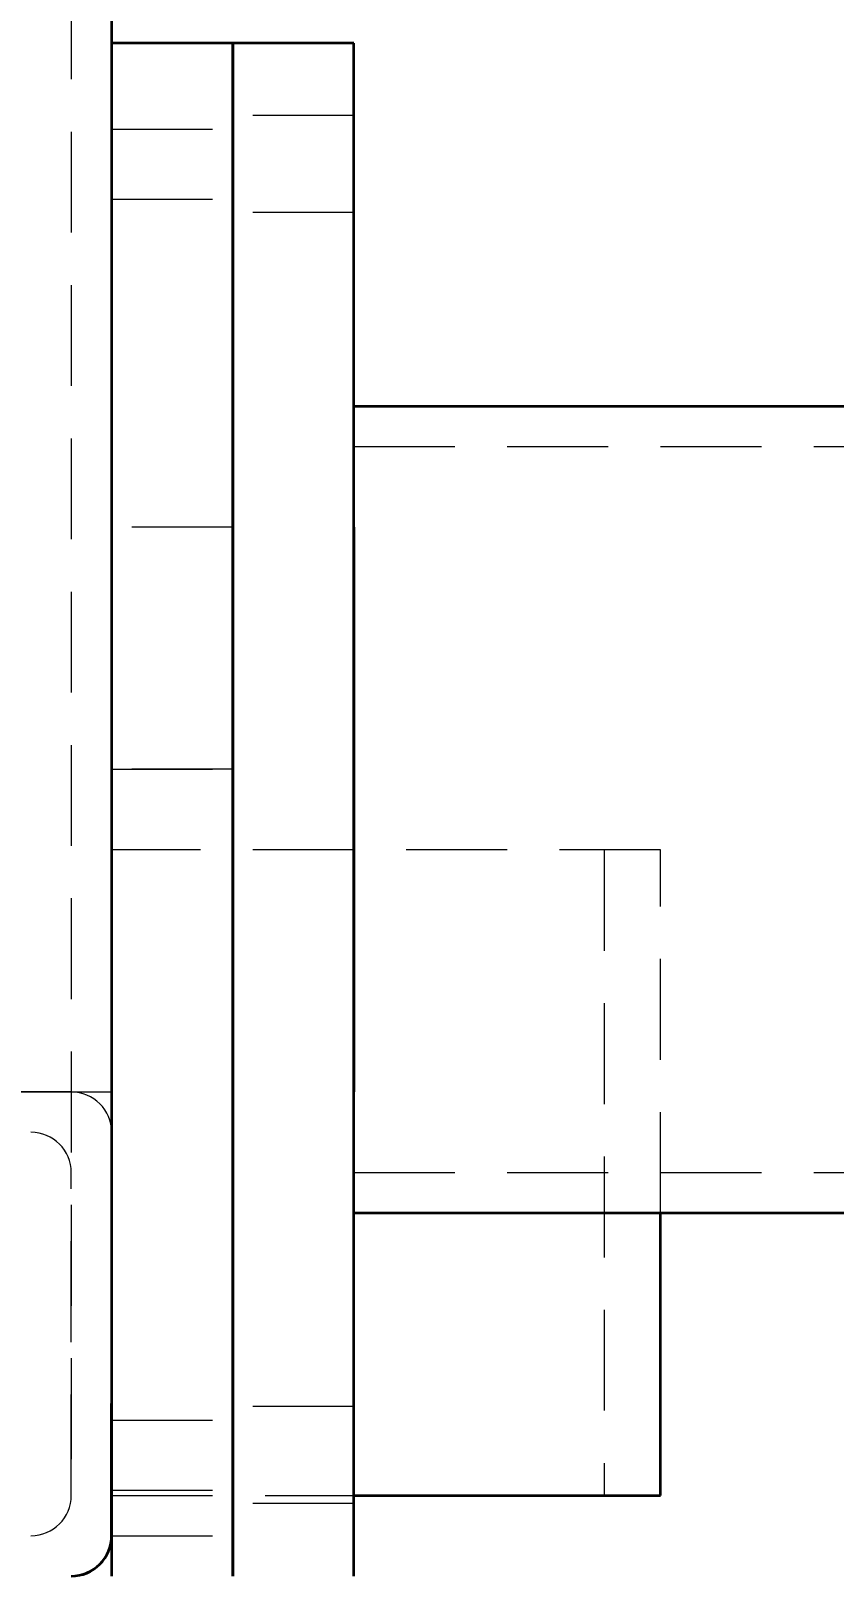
# Model space of a CAD drawing. Header units: millimetres. Extents: x -10155 to 20189, y -25550 to -22580.
# Drawn here: x -7848.4 to -7748.9, y -23855 to -23663.5 of the extents above; entities that cross this region are included whole.
import ezdxf

# ---------------------------------------------------------------- set-up
doc = ezdxf.new("R2010")
doc.units = ezdxf.units.MM
doc.linetypes.add('HIDDEN-HOKUTO', pattern=[3.8, 2.5, -1.3])
doc.layers.add('AM_HID', color=1, linetype='HIDDEN-HOKUTO', lineweight=25)
doc.layers.add('word_dim', color=253, linetype='Continuous')
doc.styles.get("Standard").update_dxf_attribs({"font": 'romans.shx', "bigfont": 'bigfont.shx'})
doc.dimstyles.new('RS-1-5', dxfattribs={"dimscale": 5, "dimtxt": 3.5, "dimasz": 3, "dimexe": 1, "dimexo": 0, "dimgap": 1, "dimtad": 3, "dimdsep": 46, "dimtxsty": 'Standard', "dimblk1": 'OPEN', "dimblk2": 'OPEN', "dimsah": 1, "dimcen": 0, "dimclrd": 256, "dimclre": 256, "dimclrt": 3, "dimadec": 0, "dimazin": 0, "dimtfac": 1, "dimtmove": 0, "dimatfit": 3, "dimldrblk": 'OPEN', "dimfxl": 0, "dimtolj": 1, "dimtzin": 0, "dimarcsym": 0})

# ---------------------------------------------------------------- blocks, each defined once
blk = doc.blocks.new('_Open')
at = {"color": 0, "lineweight": -2}
for p, q in [((-1, 0.167), (0, 0)), ((-1, -0.167), (0, 0)), ((0, 0), (-1, 0))]:
    blk.add_line(p, q, dxfattribs=at)
blk = doc.blocks.new('*D756')
at = {"layer": 'DEFPOINTS', "color": 0, "ltscale": 2}
for p in [(-8113.45, -22930), (-8466.55, -23986), (-7767.44, -23986)]:
    blk.add_point(p, dxfattribs=at)
at = {"layer": 'word_dim', "lineweight": -2, "ltscale": 2}
for p, q in [((-8113.45, -22930), (-8471.55, -22930)), ((-8466.55, -22945), (-8466.55, -23971)), ((-7767.44, -23986), (-8471.55, -23986))]:
    blk.add_line(p, q, dxfattribs=at)
at = {"layer": 'word_dim', "lineweight": -2, "ltscale": 2, "xscale": 15, "yscale": 15, "zscale": 15}
for p, rotation in [((-8466.55, -22930), 90), ((-8466.55, -23986), 270)]:
    blk.add_blockref('_Open', p, dxfattribs=dict(at, rotation=rotation))
at = {"layer": 'word_dim', "color": 3, "ltscale": 2, "insert": (-8480.3, -23458), "char_height": 17.5, "attachment_point": 5, "rotation": 90}
blk.add_mtext('\\A1;1056', dxfattribs=at)

msp = doc.modelspace()

# ---------------------------------------------------------------- linework, layer by layer
at = {"color": 7, "lineweight": 35}
for p, q in [((-7838.444, -23025.004), (-7838.444, -23850.004)), ((-7838.444, -23665.004), (-7838.444, -23855.004)), ((-7823.444, -23855.004), (-7823.444, -23665.004)), ((-7823.444, -23665.004), (-7823.444, -23855.004)), ((-7808.444, -23855.004), (-7808.444, -23665.004)), ((-7808.444, -23710.004), (-7745.444, -23710.004)), ((-7808.444, -23725.004), (-7808.444, -23795.004)), ((-7808.444, -23810.004), (-7745.444, -23810.004)), ((-7770.444, -23845), (-7770.444, -23810.004)), ((-7770.432, -23845), (-7770.432, -23810.003)), ((-7808.444, -23845), (-7770.444, -23845))]:
    msp.add_line(p, q, dxfattribs=at)
at = {"color": 7, "lineweight": 35, "ltscale": 0.375}
for p, q in [((-7823.444, -23665.004), (-7838.444, -23665.004)), ((-7808.444, -23665.004), (-7823.444, -23665.004))]:
    msp.add_line(p, q, dxfattribs=at)
at = {"color": 7, "lineweight": 35, "ltscale": 0.109834}
msp.add_line((-7808.444, -23714.397), (-7808.444, -23710.004), dxfattribs=at)
at = {"color": 7, "lineweight": 35, "ltscale": 0.265166}
msp.add_line((-7808.444, -23725.004), (-7808.444, -23714.397), dxfattribs=at)
at = {"color": 7, "lineweight": 35, "ltscale": 0.265165}
msp.add_line((-7808.444, -23805.61), (-7808.444, -23795.004), dxfattribs=at)
at = {"color": 7, "lineweight": 35, "ltscale": 0.109835}
msp.add_line((-7808.444, -23810.004), (-7808.444, -23805.61), dxfattribs=at)
at = {"color": 7, "lineweight": 35, "ltscale": 0.409619}
msp.add_line((-7838.444, -23850.004), (-7838.444, -23833.619), dxfattribs=at)
at = {"color": 7, "lineweight": 35, "ltscale": 0.000299072}
msp.add_line((-7770.444, -23845), (-7770.432, -23845), dxfattribs=at)
at = {"color": 7, "lineweight": 35}
for start, end in [(270.00002, 359.99998), (270.00016, 0.00001), (269.99978, 0.00001)]:
    msp.add_arc((-7843.444, -23850.004), 5, start, end, dxfattribs=at)
at = {"layer": 'AM_HID', "color": 1, "lineweight": 13, "ltscale": 5}
for p, q in [((-7843.444, -23030.004), (-7843.444, -23845.004)), ((-7808.444, -23674.004), (-7823.444, -23674.004)), ((-7808.444, -23674.004), (-7823.444, -23674.004)), ((-7808.444, -23674.004), (-7823.444, -23674.004)), ((-7808.444, -23674.004), (-7823.444, -23674.004)), ((-7838.444, -23675.666), (-7823.444, -23675.666)), ((-7838.444, -23675.666), (-7823.444, -23675.666)), ((-7838.444, -23675.666), (-7823.444, -23675.666)), ((-7838.444, -23675.666), (-7823.444, -23675.666)), ((-7838.444, -23684.342), (-7823.444, -23684.342)), ((-7838.444, -23684.342), (-7823.444, -23684.342)), ((-7838.444, -23684.342), (-7823.444, -23684.342)), ((-7838.444, -23684.342), (-7823.444, -23684.342)), ((-7808.444, -23686.004), (-7823.444, -23686.004)), ((-7808.444, -23686.004), (-7823.444, -23686.004)), ((-7808.444, -23686.004), (-7823.444, -23686.004)), ((-7808.444, -23686.004), (-7823.444, -23686.004)), ((-7808.444, -23715.004), (-7745.444, -23715.004)), ((-7823.438, -23725.004), (-7838.438, -23725.004)), ((-7838.438, -23755.004), (-7823.438, -23755.004)), ((-7823.438, -23755.004), (-7838.438, -23755.004)), ((-7770.444, -23765), (-7838.444, -23765)), ((-7777.444, -23765), (-7777.444, -23845)), ((-7777.432, -23765), (-7777.432, -23845)), ((-7770.444, -23810.004), (-7770.444, -23765)), ((-7770.432, -23765), (-7770.444, -23765)), ((-7770.432, -23810.003), (-7770.432, -23765)), ((-7893.444, -23795.004), (-7843.444, -23795.004)), ((-7843.444, -23795.004), (-7893.444, -23795.004)), ((-7893.444, -23795.004), (-7843.444, -23795.004)), ((-7893.438, -23795.004), (-7843.438, -23795.004)), ((-7843.438, -23795.004), (-7838.438, -23795.004)), ((-7838.444, -23833.619), (-7838.444, -23800.004)), ((-7843.444, -23845.004), (-7843.444, -23805.004)), ((-7808.444, -23805.004), (-7745.444, -23805.004)), ((-7808.444, -23834.004), (-7823.444, -23834.004)), ((-7808.444, -23834.004), (-7823.444, -23834.004)), ((-7808.444, -23834.004), (-7823.444, -23834.004)), ((-7808.444, -23834.004), (-7823.444, -23834.004)), ((-7838.444, -23835.666), (-7823.444, -23835.666)), ((-7838.444, -23835.666), (-7823.444, -23835.666)), ((-7838.444, -23835.666), (-7823.444, -23835.666)), ((-7838.444, -23835.666), (-7823.444, -23835.666)), ((-7838.444, -23844.342), (-7823.444, -23844.342)), ((-7838.444, -23844.342), (-7823.444, -23844.342)), ((-7838.444, -23844.342), (-7823.444, -23844.342)), ((-7838.444, -23844.342), (-7823.444, -23844.342)), ((-7838.444, -23845), (-7808.444, -23845)), ((-7808.444, -23846.004), (-7823.444, -23846.004)), ((-7808.444, -23846.004), (-7823.444, -23846.004)), ((-7808.444, -23846.004), (-7823.444, -23846.004)), ((-7808.444, -23846.004), (-7823.444, -23846.004)), ((-7838.438, -23850.004), (-7823.438, -23850.004))]:
    msp.add_line(p, q, dxfattribs=at)
for centre, start, end in [((-7843.444, -23800.004), 0.00002, 89.99999), ((-7843.444, -23800.004), 0.00001, 89.99987), ((-7843.444, -23800.004), 0.00006, 89.99995), ((-7848.444, -23805.004), 0.00003, 89.99999), ((-7848.444, -23805.004), 0.00001, 89.99987), ((-7848.444, -23805.004), 0.00006, 89.99995), ((-7848.444, -23845.004), 270.00001, 359.99998), ((-7848.444, -23845.004), 270.00016, 0.00001), ((-7848.444, -23845.004), 270.00005, 359.99993)]:
    msp.add_arc(centre, 5, start, end, dxfattribs=at)

# ---------------------------------------------------------------- dimensions: what is measured, and where the dimension line sits
at = {"layer": 'word_dim', "ltscale": 2}
dim = msp.add_linear_dim(base=(-8466.547, -23986.004), p1=(-8113.446, -22930.004), p2=(-7767.444, -23986.004), angle=90, dimstyle='RS-1-5', dxfattribs=at)
dim.commit()
dim.dimension.update_dxf_attribs({"geometry": '*D756', "text_midpoint": (-8480.297, -23458.004)})

doc.saveas('drawing.dxf')
